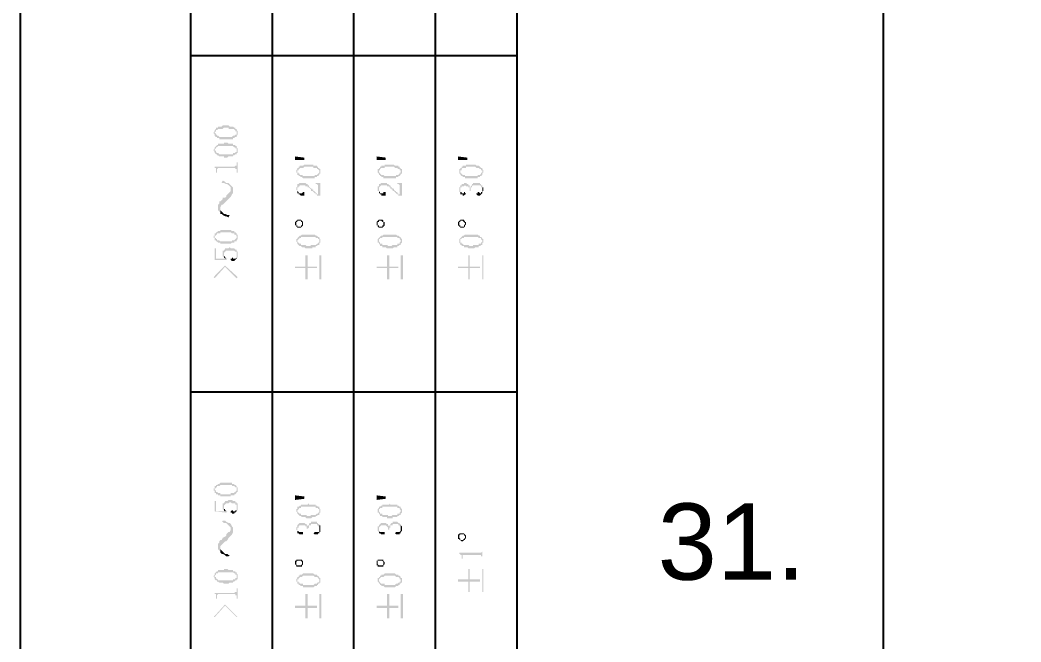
# Model space of a CAD drawing. Header units: millimetres. Extents: x 7018 to 13530, y 4187 to 5692.
# Drawn here: x 9826.37 to 9865.72, y 5199.57 to 5224.01 of the extents above; entities that cross this region are included whole.
import ezdxf

# ---------------------------------------------------------------- set-up
doc = ezdxf.new("R2010")
doc.units = ezdxf.units.MM
doc.styles.get("Standard").update_dxf_attribs({"font": 'arial.ttf'})

msp = doc.modelspace()

# ---------------------------------------------------------------- hatches: boundary and pattern name
at = {"transparency": 33554559}
for points in [[(9833.979, 5219.597), (9833.979, 5219.552), (9833.979, 5219.552), (9834.024, 5219.507), (9834.024, 5219.461), (9834.024, 5219.597), (9834.024, 5219.597), (9834.069, 5219.642), (9834.069, 5219.687), (9834.114, 5219.687), (9834.159, 5219.732), (9834.34, 5219.732), (9834.385, 5219.777), (9834.566, 5219.777), (9834.566, 5219.732), (9834.791, 5219.732), (9834.791, 5219.687), (9834.836, 5219.687), (9834.836, 5219.642), (9834.882, 5219.642), (9834.882, 5219.597), (9834.882, 5219.732), (9834.836, 5219.732), (9834.836, 5219.777), (9834.791, 5219.777), (9834.746, 5219.823), (9834.611, 5219.823), (9834.566, 5219.868), (9834.34, 5219.868), (9834.295, 5219.823), (9834.159, 5219.823), (9834.159, 5219.777), (9834.069, 5219.777), (9834.069, 5219.732), (9834.069, 5219.732), (9834.024, 5219.687), (9834.024, 5219.642), (9834.024, 5219.642)], [(9834.024, 5219.461), (9834.069, 5219.416), (9834.114, 5219.416), (9834.114, 5219.371), (9834.205, 5219.371), (9834.205, 5219.326), (9834.746, 5219.326), (9834.746, 5219.371), (9834.791, 5219.371), (9834.836, 5219.416), (9834.882, 5219.416), (9834.882, 5219.461), (9834.882, 5219.461), (9834.927, 5219.507), (9834.927, 5219.552), (9834.927, 5219.597), (9834.927, 5219.642), (9834.927, 5219.642), (9834.882, 5219.687), (9834.882, 5219.552), (9834.882, 5219.507), (9834.836, 5219.507), (9834.791, 5219.461), (9834.746, 5219.461), (9834.701, 5219.416), (9834.205, 5219.416), (9834.159, 5219.461), (9834.114, 5219.461), (9834.114, 5219.507), (9834.069, 5219.507), (9834.069, 5219.552), (9834.024, 5219.552), (9834.024, 5219.597)], [(9833.979, 5218.92), (9833.979, 5218.875), (9833.979, 5218.875), (9834.024, 5218.83), (9834.024, 5218.784), (9834.024, 5218.92), (9834.024, 5218.92), (9834.069, 5218.965), (9834.069, 5219.01), (9834.114, 5219.01), (9834.159, 5219.055), (9834.746, 5219.055), (9834.791, 5219.01), (9834.836, 5219.01), (9834.836, 5218.965), (9834.882, 5218.965), (9834.882, 5218.92), (9834.882, 5219.055), (9834.836, 5219.055), (9834.836, 5219.1), (9834.746, 5219.1), (9834.746, 5219.146), (9834.566, 5219.146), (9834.52, 5219.191), (9834.385, 5219.191), (9834.385, 5219.146), (9834.159, 5219.146), (9834.159, 5219.1), (9834.114, 5219.1), (9834.069, 5219.055), (9834.069, 5219.055), (9834.024, 5219.01), (9834.024, 5218.965), (9834.024, 5218.965)], [(9834.024, 5218.784), (9834.069, 5218.739), (9834.114, 5218.739), (9834.114, 5218.694), (9834.159, 5218.694), (9834.205, 5218.649), (9834.385, 5218.649), (9834.385, 5218.604), (9834.52, 5218.604), (9834.566, 5218.649), (9834.746, 5218.649), (9834.746, 5218.694), (9834.791, 5218.694), (9834.836, 5218.739), (9834.882, 5218.739), (9834.882, 5218.784), (9834.927, 5218.784), (9834.927, 5218.83), (9834.927, 5218.92), (9834.927, 5218.965), (9834.927, 5218.965), (9834.882, 5219.01), (9834.882, 5218.875), (9834.882, 5218.83), (9834.836, 5218.83), (9834.836, 5218.784), (9834.746, 5218.784), (9834.746, 5218.739), (9834.205, 5218.739), (9834.159, 5218.784), (9834.114, 5218.784), (9834.069, 5218.83), (9834.069, 5218.875), (9834.024, 5218.875), (9834.024, 5218.92)], [(9837.183, 5218.649), (9837.544, 5218.604), (9837.544, 5218.514), (9837.183, 5218.514)], [(9840.388, 5218.649), (9840.749, 5218.604), (9840.749, 5218.514), (9840.388, 5218.514)], [(9843.592, 5218.649), (9843.953, 5218.604), (9843.953, 5218.514), (9843.592, 5218.514)], [(9833.979, 5218.243), (9834.024, 5218.243), (9834.024, 5218.198), (9834.069, 5218.198), (9834.069, 5218.153), (9834.069, 5218.017), (9834.114, 5218.017), (9834.114, 5218.153), (9834.114, 5218.153), (9834.159, 5218.198), (9834.836, 5218.198), (9834.836, 5218.153), (9834.882, 5218.153), (9834.882, 5218.017), (9834.927, 5218.017), (9834.927, 5218.423), (9834.882, 5218.423), (9834.882, 5218.333), (9834.882, 5218.288), (9834.836, 5218.288), (9834.791, 5218.243)], [(9837.228, 5218.062), (9837.228, 5218.017), (9837.274, 5218.017), (9837.274, 5217.972), (9837.274, 5217.927), (9837.274, 5218.062), (9837.274, 5218.107), (9837.319, 5218.107), (9837.319, 5218.153), (9837.364, 5218.153), (9837.364, 5218.198), (9837.499, 5218.198), (9837.544, 5218.243), (9837.905, 5218.243), (9837.905, 5218.198), (9838.041, 5218.198), (9838.041, 5218.153), (9838.086, 5218.153), (9838.131, 5218.107), (9838.131, 5218.062), (9838.131, 5218.198), (9838.086, 5218.198), (9838.086, 5218.243), (9838.041, 5218.243), (9838.041, 5218.288), (9837.905, 5218.288), (9837.905, 5218.333), (9837.544, 5218.333), (9837.499, 5218.288), (9837.364, 5218.288), (9837.364, 5218.243), (9837.319, 5218.243), (9837.319, 5218.198), (9837.274, 5218.198), (9837.274, 5218.153), (9837.274, 5218.153), (9837.228, 5218.107)], [(9837.274, 5217.927), (9837.319, 5217.927), (9837.319, 5217.882), (9837.364, 5217.882), (9837.409, 5217.837), (9837.454, 5217.837), (9837.499, 5217.792), (9837.951, 5217.792), (9837.951, 5217.837), (9838.041, 5217.837), (9838.041, 5217.882), (9838.086, 5217.882), (9838.131, 5217.927), (9838.131, 5217.972), (9838.176, 5217.972), (9838.176, 5218.017), (9838.176, 5218.062), (9838.176, 5218.107), (9838.176, 5218.153), (9838.131, 5218.153), (9838.131, 5218.198), (9838.131, 5218.017), (9838.131, 5218.017), (9838.086, 5217.972), (9838.086, 5217.972), (9838.041, 5217.927), (9837.951, 5217.927), (9837.951, 5217.882), (9837.499, 5217.882), (9837.454, 5217.927), (9837.364, 5217.927), (9837.364, 5217.972), (9837.319, 5217.972), (9837.319, 5218.017), (9837.274, 5218.017), (9837.274, 5218.062)], [(9840.433, 5218.062), (9840.433, 5218.017), (9840.433, 5218.017), (9840.478, 5217.972), (9840.478, 5217.927), (9840.478, 5218.062), (9840.478, 5218.107), (9840.523, 5218.107), (9840.523, 5218.153), (9840.523, 5218.153), (9840.568, 5218.198), (9840.704, 5218.198), (9840.704, 5218.243), (9841.065, 5218.243), (9841.11, 5218.198), (9841.2, 5218.198), (9841.245, 5218.153), (9841.29, 5218.153), (9841.29, 5218.107), (9841.335, 5218.107), (9841.335, 5218.062), (9841.335, 5218.198), (9841.29, 5218.198), (9841.29, 5218.243), (9841.245, 5218.243), (9841.245, 5218.288), (9841.11, 5218.288), (9841.065, 5218.333), (9840.704, 5218.333), (9840.704, 5218.288), (9840.568, 5218.288), (9840.568, 5218.243), (9840.523, 5218.243), (9840.523, 5218.198), (9840.478, 5218.198), (9840.478, 5218.153), (9840.433, 5218.153)], [(9840.478, 5217.927), (9840.523, 5217.927), (9840.523, 5217.882), (9840.568, 5217.882), (9840.568, 5217.837), (9840.658, 5217.837), (9840.658, 5217.792), (9841.155, 5217.792), (9841.155, 5217.837), (9841.245, 5217.837), (9841.245, 5217.882), (9841.29, 5217.882), (9841.335, 5217.927), (9841.335, 5217.972), (9841.381, 5217.972), (9841.381, 5218.017), (9841.381, 5218.062), (9841.381, 5218.107), (9841.381, 5218.153), (9841.335, 5218.153), (9841.335, 5218.198), (9841.335, 5218.017), (9841.29, 5218.017), (9841.29, 5217.972), (9841.29, 5217.972), (9841.245, 5217.927), (9841.155, 5217.927), (9841.155, 5217.882), (9840.704, 5217.882), (9840.658, 5217.927), (9840.568, 5217.927), (9840.523, 5217.972), (9840.523, 5218.017), (9840.478, 5218.017), (9840.478, 5218.062)], [(9843.637, 5218.062), (9843.637, 5218.017), (9843.637, 5217.972), (9843.682, 5217.972), (9843.682, 5217.927), (9843.682, 5218.062), (9843.682, 5218.107), (9843.727, 5218.107), (9843.727, 5218.153), (9843.727, 5218.153), (9843.773, 5218.198), (9843.908, 5218.198), (9843.908, 5218.243), (9844.269, 5218.243), (9844.314, 5218.198), (9844.404, 5218.198), (9844.45, 5218.153), (9844.495, 5218.153), (9844.495, 5218.107), (9844.54, 5218.107), (9844.54, 5218.062), (9844.54, 5218.198), (9844.495, 5218.198), (9844.45, 5218.243), (9844.45, 5218.243), (9844.404, 5218.288), (9844.314, 5218.288), (9844.269, 5218.333), (9843.908, 5218.333), (9843.908, 5218.288), (9843.773, 5218.288), (9843.773, 5218.243), (9843.727, 5218.243), (9843.727, 5218.198), (9843.682, 5218.198), (9843.682, 5218.153), (9843.637, 5218.153)], [(9843.682, 5217.927), (9843.682, 5217.927), (9843.727, 5217.882), (9843.773, 5217.882), (9843.773, 5217.837), (9843.863, 5217.837), (9843.863, 5217.792), (9844.359, 5217.792), (9844.359, 5217.837), (9844.45, 5217.837), (9844.45, 5217.882), (9844.495, 5217.882), (9844.54, 5217.927), (9844.54, 5217.972), (9844.54, 5217.972), (9844.585, 5218.017), (9844.585, 5218.062), (9844.585, 5218.107), (9844.585, 5218.107), (9844.54, 5218.153), (9844.54, 5218.198), (9844.54, 5218.017), (9844.495, 5218.017), (9844.495, 5217.972), (9844.495, 5217.972), (9844.45, 5217.927), (9844.359, 5217.927), (9844.359, 5217.882), (9843.863, 5217.882), (9843.863, 5217.927), (9843.773, 5217.927), (9843.727, 5217.972), (9843.727, 5217.972), (9843.682, 5218.017), (9843.682, 5218.062)], [(9834.295, 5217.611), (9834.385, 5217.611), (9834.475, 5217.566), (9834.52, 5217.566), (9834.566, 5217.521), (9834.566, 5217.521), (9834.611, 5217.476), (9834.656, 5217.431), (9834.656, 5217.069), (9834.656, 5217.069), (9834.701, 5217.16), (9834.746, 5217.205), (9834.746, 5217.431), (9834.701, 5217.476), (9834.656, 5217.521), (9834.656, 5217.521), (9834.611, 5217.566), (9834.566, 5217.611), (9834.475, 5217.611), (9834.43, 5217.656), (9834.34, 5217.701)], [(9837.228, 5217.385), (9837.228, 5217.34), (9837.228, 5217.34), (9837.274, 5217.295), (9837.274, 5217.25), (9837.274, 5217.385), (9837.274, 5217.431), (9837.319, 5217.431), (9837.319, 5217.476), (9837.364, 5217.476), (9837.364, 5217.521), (9837.589, 5217.521), (9837.589, 5217.476), (9837.68, 5217.476), (9837.68, 5217.431), (9837.725, 5217.431), (9837.77, 5217.385), (9837.77, 5217.385), (9837.815, 5217.34), (9837.815, 5217.295), (9837.86, 5217.295), (9837.905, 5217.25), (9837.905, 5217.25), (9837.951, 5217.205), (9837.996, 5217.205), (9837.996, 5217.16), (9838.041, 5217.16), (9838.041, 5217.115), (9838.086, 5217.115), (9838.086, 5217.16), (9838.041, 5217.16), (9838.041, 5217.205), (9837.996, 5217.205), (9837.996, 5217.25), (9837.951, 5217.25), (9837.951, 5217.295), (9837.905, 5217.295), (9837.905, 5217.34), (9837.86, 5217.34), (9837.86, 5217.385), (9837.815, 5217.385), (9837.77, 5217.431), (9837.77, 5217.431), (9837.725, 5217.476), (9837.725, 5217.521), (9837.68, 5217.521), (9837.68, 5217.566), (9837.635, 5217.566), (9837.589, 5217.611), (9837.364, 5217.611), (9837.319, 5217.566), (9837.274, 5217.566), (9837.274, 5217.521), (9837.274, 5217.476), (9837.274, 5217.476), (9837.228, 5217.431)], [(9837.951, 5217.611), (9837.996, 5217.611), (9837.996, 5217.566), (9838.041, 5217.566), (9838.086, 5217.521), (9838.086, 5217.115), (9838.176, 5217.115), (9838.176, 5217.611)], [(9840.433, 5217.385), (9840.433, 5217.34), (9840.433, 5217.295), (9840.478, 5217.295), (9840.478, 5217.25), (9840.478, 5217.385), (9840.478, 5217.431), (9840.478, 5217.431), (9840.523, 5217.476), (9840.523, 5217.476), (9840.568, 5217.521), (9840.794, 5217.521), (9840.794, 5217.476), (9840.884, 5217.476), (9840.884, 5217.431), (9840.929, 5217.431), (9840.929, 5217.385), (9840.974, 5217.385), (9840.974, 5217.34), (9841.02, 5217.34), (9841.02, 5217.295), (9841.065, 5217.295), (9841.11, 5217.25), (9841.11, 5217.25), (9841.155, 5217.205), (9841.155, 5217.205), (9841.2, 5217.16), (9841.245, 5217.16), (9841.245, 5217.115), (9841.29, 5217.115), (9841.29, 5217.16), (9841.245, 5217.16), (9841.245, 5217.205), (9841.2, 5217.205), (9841.2, 5217.25), (9841.155, 5217.25), (9841.155, 5217.295), (9841.11, 5217.295), (9841.065, 5217.34), (9841.065, 5217.385), (9841.02, 5217.385), (9840.974, 5217.431), (9840.974, 5217.431), (9840.929, 5217.476), (9840.929, 5217.521), (9840.884, 5217.521), (9840.839, 5217.566), (9840.794, 5217.566), (9840.794, 5217.611), (9840.568, 5217.611), (9840.523, 5217.566), (9840.478, 5217.566), (9840.478, 5217.521), (9840.478, 5217.476), (9840.433, 5217.476)], [(9841.155, 5217.611), (9841.2, 5217.611), (9841.2, 5217.566), (9841.245, 5217.566), (9841.29, 5217.521), (9841.29, 5217.115), (9841.381, 5217.115), (9841.381, 5217.611)], [(9843.637, 5217.34), (9843.637, 5217.25), (9843.682, 5217.25), (9843.682, 5217.34), (9843.682, 5217.385), (9843.682, 5217.431), (9843.727, 5217.431), (9843.727, 5217.476), (9843.818, 5217.476), (9843.863, 5217.521), (9843.908, 5217.476), (9843.998, 5217.476), (9843.998, 5217.431), (9844.043, 5217.431), (9844.043, 5217.385), (9844.043, 5217.34), (9844.043, 5217.295), (9844.088, 5217.295), (9844.088, 5217.34), (9844.088, 5217.431), (9844.134, 5217.431), (9844.134, 5217.476), (9844.134, 5217.476), (9844.179, 5217.521), (9844.45, 5217.521), (9844.495, 5217.476), (9844.495, 5217.431), (9844.54, 5217.431), (9844.54, 5217.385), (9844.54, 5217.34), (9844.54, 5217.521), (9844.495, 5217.521), (9844.495, 5217.566), (9844.45, 5217.566), (9844.45, 5217.611), (9844.179, 5217.611), (9844.179, 5217.566), (9844.134, 5217.566), (9844.134, 5217.521), (9844.134, 5217.521), (9844.088, 5217.476), (9844.088, 5217.431), (9844.043, 5217.431), (9844.043, 5217.521), (9843.998, 5217.521), (9843.998, 5217.566), (9843.953, 5217.566), (9843.908, 5217.611), (9843.818, 5217.611), (9843.818, 5217.566), (9843.727, 5217.566), (9843.727, 5217.521), (9843.682, 5217.521), (9843.682, 5217.476), (9843.682, 5217.476), (9843.637, 5217.431), (9843.637, 5217.385)], [(9844.314, 5217.16), (9844.314, 5217.16), (9844.359, 5217.115), (9844.45, 5217.115), (9844.495, 5217.16), (9844.495, 5217.16), (9844.54, 5217.205), (9844.54, 5217.25), (9844.54, 5217.25), (9844.585, 5217.295), (9844.585, 5217.34), (9844.585, 5217.385), (9844.585, 5217.431), (9844.54, 5217.431), (9844.54, 5217.476), (9844.54, 5217.34), (9844.54, 5217.295), (9844.54, 5217.25), (9844.495, 5217.25), (9844.495, 5217.205), (9844.45, 5217.205), (9844.404, 5217.25), (9844.359, 5217.25), (9844.359, 5217.205), (9844.314, 5217.205)], [(9834.159, 5216.663), (9834.159, 5216.528), (9834.205, 5216.483), (9834.25, 5216.438), (9834.25, 5216.618), (9834.25, 5216.663), (9834.295, 5216.754), (9834.34, 5216.754), (9834.385, 5216.799), (9834.43, 5216.844), (9834.475, 5216.889), (9834.52, 5216.934), (9834.566, 5216.979), (9834.566, 5216.979), (9834.611, 5217.024), (9834.656, 5217.069), (9834.656, 5217.34), (9834.656, 5217.295), (9834.611, 5217.25), (9834.566, 5217.205), (9834.52, 5217.16), (9834.475, 5217.115), (9834.475, 5217.069), (9834.43, 5217.024), (9834.34, 5217.024), (9834.34, 5216.979), (9834.295, 5216.934), (9834.25, 5216.889), (9834.205, 5216.889), (9834.205, 5216.799), (9834.159, 5216.754), (9834.159, 5216.708)], [(9837.274, 5217.25), (9837.274, 5217.205), (9837.319, 5217.205), (9837.319, 5217.16), (9837.364, 5217.16), (9837.409, 5217.115), (9837.544, 5217.115), (9837.544, 5217.205), (9837.544, 5217.25), (9837.499, 5217.25), (9837.454, 5217.205), (9837.319, 5217.205), (9837.319, 5217.25), (9837.319, 5217.25), (9837.274, 5217.295), (9837.274, 5217.34), (9837.274, 5217.34)], [(9840.478, 5217.25), (9840.478, 5217.205), (9840.523, 5217.205), (9840.523, 5217.16), (9840.568, 5217.16), (9840.568, 5217.115), (9840.749, 5217.115), (9840.749, 5217.205), (9840.749, 5217.25), (9840.658, 5217.25), (9840.658, 5217.205), (9840.523, 5217.205), (9840.523, 5217.25), (9840.523, 5217.25), (9840.478, 5217.295), (9840.478, 5217.34), (9840.478, 5217.34)], [(9843.682, 5217.25), (9843.682, 5217.205), (9843.682, 5217.16), (9843.773, 5217.16), (9843.773, 5217.115), (9843.818, 5217.115), (9843.863, 5217.16), (9843.908, 5217.16), (9843.908, 5217.205), (9843.863, 5217.205), (9843.863, 5217.25), (9843.818, 5217.25), (9843.818, 5217.205), (9843.727, 5217.205), (9843.727, 5217.25), (9843.682, 5217.25), (9843.682, 5217.295), (9843.682, 5217.34)], [(9834.25, 5216.438), (9834.25, 5216.392), (9834.295, 5216.392), (9834.34, 5216.347), (9834.43, 5216.302), (9834.475, 5216.302), (9834.566, 5216.257), (9834.611, 5216.347), (9834.52, 5216.347), (9834.43, 5216.392), (9834.385, 5216.392), (9834.34, 5216.438), (9834.34, 5216.438), (9834.295, 5216.483), (9834.25, 5216.528), (9834.25, 5216.618)], [(9837.183, 5216.031), (9837.183, 5215.941), (9837.228, 5215.941), (9837.228, 5215.896), (9837.228, 5216.077), (9837.274, 5216.077), (9837.274, 5216.122), (9837.409, 5216.122), (9837.409, 5216.077), (9837.454, 5216.077), (9837.454, 5216.031), (9837.454, 5215.896), (9837.454, 5215.896), (9837.499, 5215.941), (9837.499, 5215.986), (9837.499, 5216.077), (9837.499, 5216.077), (9837.454, 5216.122), (9837.454, 5216.122), (9837.409, 5216.167), (9837.274, 5216.167), (9837.228, 5216.122), (9837.228, 5216.122), (9837.183, 5216.077)], [(9837.228, 5215.896), (9837.228, 5215.896), (9837.274, 5215.851), (9837.409, 5215.851), (9837.454, 5215.896), (9837.454, 5216.031), (9837.454, 5215.986), (9837.454, 5215.941), (9837.409, 5215.941), (9837.409, 5215.896), (9837.274, 5215.896), (9837.274, 5215.941), (9837.228, 5215.941), (9837.228, 5215.986), (9837.228, 5215.986)], [(9840.388, 5216.031), (9840.388, 5215.941), (9840.433, 5215.941), (9840.433, 5215.896), (9840.433, 5216.077), (9840.478, 5216.077), (9840.478, 5216.122), (9840.568, 5216.122), (9840.613, 5216.077), (9840.658, 5216.077), (9840.658, 5216.031), (9840.658, 5215.896), (9840.658, 5215.896), (9840.704, 5215.941), (9840.704, 5215.986), (9840.704, 5216.077), (9840.658, 5216.077), (9840.658, 5216.122), (9840.658, 5216.122), (9840.613, 5216.167), (9840.478, 5216.167), (9840.433, 5216.122), (9840.433, 5216.122), (9840.388, 5216.077)], [(9840.433, 5215.896), (9840.433, 5215.896), (9840.478, 5215.851), (9840.613, 5215.851), (9840.658, 5215.896), (9840.658, 5216.031), (9840.658, 5215.986), (9840.658, 5215.941), (9840.613, 5215.941), (9840.613, 5215.896), (9840.478, 5215.896), (9840.478, 5215.941), (9840.433, 5215.941), (9840.433, 5215.986), (9840.433, 5215.986)], [(9843.592, 5216.031), (9843.592, 5215.941), (9843.592, 5215.941), (9843.637, 5215.896), (9843.637, 5216.077), (9843.682, 5216.077), (9843.682, 5216.122), (9843.773, 5216.122), (9843.818, 5216.077), (9843.818, 5216.077), (9843.863, 5216.031), (9843.863, 5215.896), (9843.863, 5215.941), (9843.908, 5215.986), (9843.908, 5216.077), (9843.863, 5216.077), (9843.863, 5216.122), (9843.818, 5216.122), (9843.818, 5216.167), (9843.682, 5216.167), (9843.637, 5216.122), (9843.637, 5216.122), (9843.592, 5216.077)], [(9843.637, 5215.896), (9843.637, 5215.896), (9843.682, 5215.851), (9843.818, 5215.851), (9843.863, 5215.896), (9843.863, 5216.031), (9843.863, 5215.986), (9843.863, 5215.986), (9843.818, 5215.941), (9843.818, 5215.896), (9843.682, 5215.896), (9843.682, 5215.941), (9843.637, 5215.941), (9843.637, 5215.986), (9843.637, 5215.986)], [(9833.979, 5215.49), (9833.979, 5215.445), (9834.024, 5215.445), (9834.024, 5215.4), (9834.024, 5215.354), (9834.024, 5215.49), (9834.024, 5215.535), (9834.069, 5215.535), (9834.069, 5215.58), (9834.114, 5215.58), (9834.114, 5215.625), (9834.25, 5215.625), (9834.25, 5215.67), (9834.656, 5215.67), (9834.701, 5215.625), (9834.791, 5215.625), (9834.791, 5215.58), (9834.836, 5215.58), (9834.882, 5215.535), (9834.882, 5215.49), (9834.882, 5215.625), (9834.882, 5215.625), (9834.836, 5215.67), (9834.791, 5215.67), (9834.791, 5215.715), (9834.701, 5215.715), (9834.656, 5215.761), (9834.25, 5215.761), (9834.25, 5215.715), (9834.159, 5215.715), (9834.114, 5215.67), (9834.069, 5215.67), (9834.069, 5215.625), (9834.024, 5215.625), (9834.024, 5215.58), (9834.024, 5215.535), (9833.979, 5215.535)], [(9834.024, 5215.354), (9834.069, 5215.354), (9834.069, 5215.309), (9834.114, 5215.309), (9834.159, 5215.264), (9834.25, 5215.264), (9834.25, 5215.219), (9834.656, 5215.219), (9834.701, 5215.264), (9834.791, 5215.264), (9834.791, 5215.309), (9834.882, 5215.309), (9834.882, 5215.354), (9834.882, 5215.354), (9834.927, 5215.4), (9834.927, 5215.445), (9834.927, 5215.49), (9834.927, 5215.535), (9834.927, 5215.58), (9834.882, 5215.58), (9834.882, 5215.625), (9834.882, 5215.49), (9834.882, 5215.445), (9834.882, 5215.445), (9834.836, 5215.4), (9834.836, 5215.4), (9834.791, 5215.354), (9834.701, 5215.354), (9834.701, 5215.309), (9834.25, 5215.309), (9834.205, 5215.354), (9834.114, 5215.354), (9834.114, 5215.4), (9834.069, 5215.4), (9834.069, 5215.445), (9834.024, 5215.445), (9834.024, 5215.49)], [(9837.228, 5215.309), (9837.228, 5215.309), (9837.274, 5215.264), (9837.274, 5215.219), (9837.274, 5215.354), (9837.274, 5215.354), (9837.319, 5215.4), (9837.319, 5215.4), (9837.364, 5215.445), (9837.409, 5215.445), (9837.409, 5215.49), (9837.996, 5215.49), (9837.996, 5215.445), (9838.086, 5215.445), (9838.086, 5215.4), (9838.131, 5215.4), (9838.131, 5215.354), (9838.131, 5215.309), (9838.131, 5215.49), (9838.086, 5215.49), (9838.041, 5215.535), (9837.996, 5215.535), (9837.951, 5215.58), (9837.454, 5215.58), (9837.409, 5215.535), (9837.364, 5215.535), (9837.319, 5215.49), (9837.319, 5215.49), (9837.274, 5215.445), (9837.274, 5215.4), (9837.228, 5215.4), (9837.228, 5215.354)], [(9837.274, 5215.219), (9837.319, 5215.174), (9837.319, 5215.174), (9837.364, 5215.129), (9837.409, 5215.129), (9837.454, 5215.084), (9837.544, 5215.084), (9837.589, 5215.039), (9837.86, 5215.039), (9837.86, 5215.084), (9837.996, 5215.084), (9837.996, 5215.129), (9838.041, 5215.129), (9838.086, 5215.174), (9838.131, 5215.174), (9838.131, 5215.219), (9838.131, 5215.219), (9838.176, 5215.264), (9838.176, 5215.309), (9838.176, 5215.354), (9838.176, 5215.4), (9838.176, 5215.4), (9838.131, 5215.445), (9838.131, 5215.309), (9838.131, 5215.264), (9838.086, 5215.264), (9838.086, 5215.219), (9838.041, 5215.219), (9837.996, 5215.174), (9837.815, 5215.174), (9837.77, 5215.129), (9837.635, 5215.129), (9837.589, 5215.174), (9837.409, 5215.174), (9837.409, 5215.219), (9837.364, 5215.219), (9837.319, 5215.264), (9837.319, 5215.264), (9837.274, 5215.309), (9837.274, 5215.309)], [(9840.433, 5215.309), (9840.433, 5215.264), (9840.478, 5215.264), (9840.478, 5215.219), (9840.478, 5215.354), (9840.478, 5215.4), (9840.523, 5215.4), (9840.523, 5215.445), (9840.613, 5215.445), (9840.613, 5215.49), (9841.2, 5215.49), (9841.2, 5215.445), (9841.29, 5215.445), (9841.29, 5215.4), (9841.29, 5215.4), (9841.335, 5215.354), (9841.335, 5215.309), (9841.335, 5215.49), (9841.29, 5215.49), (9841.245, 5215.535), (9841.2, 5215.535), (9841.155, 5215.58), (9840.658, 5215.58), (9840.613, 5215.535), (9840.568, 5215.535), (9840.523, 5215.49), (9840.523, 5215.49), (9840.478, 5215.445), (9840.478, 5215.445), (9840.433, 5215.4), (9840.433, 5215.354)], [(9840.478, 5215.219), (9840.523, 5215.174), (9840.523, 5215.129), (9840.613, 5215.129), (9840.613, 5215.084), (9840.749, 5215.084), (9840.794, 5215.039), (9841.02, 5215.039), (9841.065, 5215.084), (9841.2, 5215.084), (9841.2, 5215.129), (9841.245, 5215.129), (9841.29, 5215.174), (9841.335, 5215.174), (9841.335, 5215.219), (9841.335, 5215.219), (9841.381, 5215.264), (9841.381, 5215.309), (9841.381, 5215.354), (9841.381, 5215.4), (9841.381, 5215.4), (9841.335, 5215.445), (9841.335, 5215.309), (9841.335, 5215.309), (9841.29, 5215.264), (9841.29, 5215.219), (9841.2, 5215.219), (9841.2, 5215.174), (9841.02, 5215.174), (9840.974, 5215.129), (9840.839, 5215.129), (9840.794, 5215.174), (9840.613, 5215.174), (9840.613, 5215.219), (9840.523, 5215.219), (9840.523, 5215.264), (9840.523, 5215.264), (9840.478, 5215.309), (9840.478, 5215.309)], [(9843.637, 5215.309), (9843.637, 5215.264), (9843.637, 5215.264), (9843.682, 5215.219), (9843.682, 5215.354), (9843.682, 5215.4), (9843.727, 5215.4), (9843.727, 5215.445), (9843.818, 5215.445), (9843.818, 5215.49), (9844.359, 5215.49), (9844.404, 5215.445), (9844.495, 5215.445), (9844.495, 5215.4), (9844.495, 5215.4), (9844.54, 5215.354), (9844.54, 5215.309), (9844.54, 5215.445), (9844.495, 5215.49), (9844.45, 5215.49), (9844.45, 5215.535), (9844.404, 5215.535), (9844.359, 5215.58), (9843.863, 5215.58), (9843.818, 5215.535), (9843.773, 5215.535), (9843.727, 5215.49), (9843.727, 5215.49), (9843.682, 5215.445), (9843.682, 5215.445), (9843.637, 5215.4), (9843.637, 5215.354)], [(9843.682, 5215.219), (9843.682, 5215.174), (9843.727, 5215.174), (9843.727, 5215.129), (9843.818, 5215.129), (9843.818, 5215.084), (9843.953, 5215.084), (9843.998, 5215.039), (9844.224, 5215.039), (9844.269, 5215.084), (9844.404, 5215.084), (9844.404, 5215.129), (9844.45, 5215.129), (9844.495, 5215.174), (9844.54, 5215.174), (9844.54, 5215.219), (9844.54, 5215.264), (9844.585, 5215.264), (9844.585, 5215.309), (9844.585, 5215.354), (9844.585, 5215.4), (9844.54, 5215.4), (9844.54, 5215.445), (9844.54, 5215.309), (9844.54, 5215.309), (9844.495, 5215.264), (9844.495, 5215.219), (9844.404, 5215.219), (9844.404, 5215.174), (9844.179, 5215.174), (9844.179, 5215.129), (9844.043, 5215.129), (9843.998, 5215.174), (9843.818, 5215.174), (9843.773, 5215.219), (9843.727, 5215.219), (9843.727, 5215.264), (9843.682, 5215.264), (9843.682, 5215.309), (9843.682, 5215.309)], [(9834.024, 5215.039), (9834.024, 5214.587), (9834.475, 5214.587), (9834.52, 5214.632), (9834.475, 5214.632), (9834.475, 5214.677), (9834.43, 5214.632), (9834.069, 5214.632), (9834.069, 5215.039)], [(9834.34, 5214.813), (9834.34, 5214.768), (9834.34, 5214.723), (9834.34, 5214.723), (9834.385, 5214.677), (9834.385, 5214.813), (9834.385, 5214.858), (9834.385, 5214.858), (9834.43, 5214.903), (9834.43, 5214.903), (9834.475, 5214.948), (9834.791, 5214.948), (9834.836, 5214.903), (9834.882, 5214.903), (9834.882, 5214.858), (9834.882, 5214.677), (9834.927, 5214.677), (9834.927, 5214.723), (9834.927, 5214.768), (9834.927, 5214.858), (9834.927, 5214.903), (9834.927, 5214.903), (9834.882, 5214.948), (9834.882, 5214.993), (9834.836, 5214.993), (9834.791, 5215.039), (9834.656, 5215.039), (9834.611, 5215.084), (9834.611, 5215.084), (9834.566, 5215.039), (9834.43, 5215.039), (9834.43, 5214.993), (9834.385, 5214.993), (9834.385, 5214.948), (9834.34, 5214.948), (9834.34, 5214.903), (9834.34, 5214.858)], [(9834.385, 5214.677), (9834.385, 5214.677), (9834.43, 5214.632), (9834.43, 5214.632), (9834.475, 5214.677), (9834.43, 5214.677), (9834.43, 5214.723), (9834.385, 5214.723), (9834.385, 5214.768), (9834.385, 5214.813)], [(9834.656, 5214.587), (9834.656, 5214.587), (9834.701, 5214.542), (9834.791, 5214.542), (9834.836, 5214.587), (9834.836, 5214.587), (9834.882, 5214.632), (9834.882, 5214.768), (9834.882, 5214.723), (9834.882, 5214.677), (9834.882, 5214.677), (9834.836, 5214.632), (9834.746, 5214.632), (9834.746, 5214.677), (9834.701, 5214.677), (9834.701, 5214.632), (9834.656, 5214.632)], [(9837.183, 5214.316), (9837.183, 5214.271), (9837.589, 5214.271), (9837.589, 5213.82), (9837.68, 5213.82), (9837.68, 5214.271), (9838.041, 5214.271), (9838.041, 5214.316), (9837.68, 5214.316), (9837.68, 5214.768), (9837.589, 5214.768), (9837.589, 5214.316)], [(9838.221, 5213.82), (9838.221, 5214.768), (9838.131, 5214.768), (9838.131, 5213.82)], [(9840.388, 5214.316), (9840.388, 5214.271), (9840.794, 5214.271), (9840.794, 5213.82), (9840.884, 5213.82), (9840.884, 5214.271), (9841.245, 5214.271), (9841.245, 5214.316), (9840.884, 5214.316), (9840.884, 5214.768), (9840.794, 5214.768), (9840.794, 5214.316)], [(9841.426, 5213.82), (9841.426, 5214.768), (9841.335, 5214.768), (9841.335, 5213.82)], [(9843.592, 5214.316), (9843.592, 5214.271), (9843.998, 5214.271), (9843.998, 5213.82), (9844.043, 5213.82), (9844.043, 5214.271), (9844.45, 5214.271), (9844.45, 5214.316), (9844.043, 5214.316), (9844.043, 5214.768), (9843.998, 5214.768), (9843.998, 5214.316)], [(9844.585, 5213.82), (9844.585, 5214.768), (9844.54, 5214.768), (9844.54, 5213.82)], [(9833.979, 5213.91), (9834.024, 5213.865), (9834.43, 5214.316), (9834.882, 5213.865), (9834.927, 5213.91), (9834.43, 5214.362)], [(9833.979, 5205.561), (9833.979, 5205.516), (9834.024, 5205.516), (9834.024, 5205.47), (9834.024, 5205.425), (9834.024, 5205.561), (9834.024, 5205.606), (9834.069, 5205.606), (9834.069, 5205.651), (9834.114, 5205.651), (9834.114, 5205.696), (9834.205, 5205.696), (9834.25, 5205.741), (9834.701, 5205.741), (9834.701, 5205.696), (9834.791, 5205.696), (9834.836, 5205.651), (9834.882, 5205.651), (9834.882, 5205.606), (9834.882, 5205.561), (9834.882, 5205.696), (9834.882, 5205.696), (9834.836, 5205.741), (9834.791, 5205.741), (9834.791, 5205.786), (9834.701, 5205.786), (9834.701, 5205.832), (9834.25, 5205.832), (9834.205, 5205.786), (9834.159, 5205.786), (9834.114, 5205.741), (9834.069, 5205.741), (9834.069, 5205.696), (9834.024, 5205.696), (9834.024, 5205.651), (9834.024, 5205.606), (9833.979, 5205.606)], [(9834.024, 5205.425), (9834.069, 5205.425), (9834.069, 5205.38), (9834.159, 5205.38), (9834.159, 5205.335), (9834.25, 5205.335), (9834.25, 5205.29), (9834.656, 5205.29), (9834.656, 5205.335), (9834.791, 5205.335), (9834.791, 5205.38), (9834.836, 5205.38), (9834.882, 5205.425), (9834.882, 5205.47), (9834.927, 5205.47), (9834.927, 5205.516), (9834.927, 5205.561), (9834.927, 5205.606), (9834.927, 5205.651), (9834.882, 5205.651), (9834.882, 5205.696), (9834.882, 5205.561), (9834.882, 5205.516), (9834.882, 5205.516), (9834.836, 5205.47), (9834.791, 5205.47), (9834.791, 5205.425), (9834.656, 5205.425), (9834.656, 5205.38), (9834.25, 5205.38), (9834.25, 5205.425), (9834.159, 5205.425), (9834.114, 5205.47), (9834.069, 5205.47), (9834.069, 5205.516), (9834.069, 5205.516), (9834.024, 5205.561), (9834.024, 5205.561)], [(9834.34, 5204.929), (9834.34, 5204.839), (9834.34, 5204.794), (9834.34, 5204.794), (9834.385, 5204.748), (9834.385, 5204.884), (9834.385, 5204.929), (9834.385, 5204.929), (9834.43, 5204.974), (9834.43, 5204.974), (9834.475, 5205.019), (9834.566, 5205.019), (9834.611, 5205.064), (9834.656, 5205.064), (9834.701, 5205.019), (9834.836, 5205.019), (9834.836, 5204.974), (9834.882, 5204.974), (9834.882, 5204.929), (9834.882, 5204.884), (9834.882, 5204.748), (9834.927, 5204.748), (9834.927, 5204.794), (9834.927, 5204.884), (9834.927, 5204.929), (9834.927, 5205.019), (9834.882, 5205.019), (9834.882, 5205.064), (9834.836, 5205.064), (9834.836, 5205.109), (9834.746, 5205.109), (9834.701, 5205.155), (9834.566, 5205.155), (9834.52, 5205.109), (9834.43, 5205.109), (9834.43, 5205.064), (9834.385, 5205.064), (9834.385, 5205.019), (9834.34, 5205.019), (9834.34, 5204.974)], [(9837.183, 5205.335), (9837.544, 5205.29), (9837.544, 5205.2), (9837.183, 5205.155)], [(9840.388, 5205.335), (9840.749, 5205.29), (9840.749, 5205.2), (9840.388, 5205.155)], [(9834.024, 5205.109), (9834.024, 5204.703), (9834.475, 5204.658), (9834.52, 5204.703), (9834.475, 5204.703), (9834.475, 5204.748), (9834.43, 5204.703), (9834.069, 5204.703), (9834.069, 5205.109)], [(9834.385, 5204.748), (9834.385, 5204.748), (9834.43, 5204.703), (9834.43, 5204.703), (9834.475, 5204.748), (9834.43, 5204.748), (9834.43, 5204.794), (9834.385, 5204.794), (9834.385, 5204.839), (9834.385, 5204.884)], [(9834.656, 5204.703), (9834.656, 5204.658), (9834.701, 5204.658), (9834.701, 5204.613), (9834.791, 5204.613), (9834.791, 5204.658), (9834.836, 5204.658), (9834.882, 5204.703), (9834.882, 5204.884), (9834.882, 5204.794), (9834.882, 5204.748), (9834.836, 5204.748), (9834.836, 5204.703), (9834.746, 5204.703), (9834.746, 5204.748), (9834.701, 5204.748)], [(9837.228, 5204.703), (9837.228, 5204.703), (9837.274, 5204.658), (9837.274, 5204.613), (9837.274, 5204.748), (9837.274, 5204.748), (9837.319, 5204.794), (9837.319, 5204.794), (9837.364, 5204.839), (9837.409, 5204.839), (9837.409, 5204.884), (9837.996, 5204.884), (9837.996, 5204.839), (9838.086, 5204.839), (9838.086, 5204.794), (9838.131, 5204.794), (9838.131, 5204.748), (9838.131, 5204.703), (9838.131, 5204.884), (9838.086, 5204.884), (9838.041, 5204.929), (9837.996, 5204.929), (9837.996, 5204.974), (9837.725, 5204.974), (9837.725, 5205.019), (9837.725, 5205.019), (9837.68, 5204.974), (9837.409, 5204.974), (9837.409, 5204.929), (9837.364, 5204.929), (9837.319, 5204.884), (9837.274, 5204.884), (9837.274, 5204.839), (9837.274, 5204.794), (9837.228, 5204.794), (9837.228, 5204.748)], [(9837.274, 5204.613), (9837.319, 5204.568), (9837.319, 5204.568), (9837.364, 5204.523), (9837.409, 5204.523), (9837.454, 5204.478), (9837.589, 5204.478), (9837.635, 5204.432), (9837.815, 5204.432), (9837.86, 5204.478), (9837.996, 5204.478), (9837.996, 5204.523), (9838.041, 5204.523), (9838.086, 5204.568), (9838.131, 5204.568), (9838.131, 5204.613), (9838.131, 5204.613), (9838.176, 5204.658), (9838.176, 5204.703), (9838.176, 5204.748), (9838.176, 5204.794), (9838.176, 5204.794), (9838.131, 5204.839), (9838.131, 5204.703), (9838.131, 5204.658), (9838.086, 5204.658), (9838.086, 5204.613), (9838.041, 5204.613), (9837.996, 5204.568), (9837.815, 5204.568), (9837.77, 5204.523), (9837.635, 5204.523), (9837.635, 5204.568), (9837.409, 5204.568), (9837.409, 5204.613), (9837.364, 5204.613), (9837.319, 5204.658), (9837.319, 5204.658), (9837.274, 5204.703), (9837.274, 5204.703)], [(9840.433, 5204.703), (9840.433, 5204.658), (9840.478, 5204.658), (9840.478, 5204.613), (9840.478, 5204.748), (9840.478, 5204.794), (9840.523, 5204.794), (9840.523, 5204.839), (9840.613, 5204.839), (9840.613, 5204.884), (9841.2, 5204.884), (9841.2, 5204.839), (9841.29, 5204.839), (9841.29, 5204.794), (9841.29, 5204.794), (9841.335, 5204.748), (9841.335, 5204.703), (9841.335, 5204.884), (9841.29, 5204.884), (9841.245, 5204.929), (9841.2, 5204.929), (9841.2, 5204.974), (9840.929, 5204.974), (9840.884, 5205.019), (9840.884, 5204.974), (9840.613, 5204.974), (9840.613, 5204.929), (9840.568, 5204.929), (9840.523, 5204.884), (9840.478, 5204.884), (9840.478, 5204.839), (9840.478, 5204.839), (9840.433, 5204.794), (9840.433, 5204.748)], [(9840.478, 5204.613), (9840.523, 5204.568), (9840.523, 5204.523), (9840.613, 5204.523), (9840.613, 5204.478), (9840.794, 5204.478), (9840.794, 5204.432), (9841.02, 5204.432), (9841.02, 5204.478), (9841.2, 5204.478), (9841.2, 5204.523), (9841.245, 5204.523), (9841.29, 5204.568), (9841.335, 5204.568), (9841.335, 5204.613), (9841.335, 5204.613), (9841.381, 5204.658), (9841.381, 5204.703), (9841.381, 5204.748), (9841.381, 5204.794), (9841.381, 5204.794), (9841.335, 5204.839), (9841.335, 5204.703), (9841.335, 5204.703), (9841.29, 5204.658), (9841.29, 5204.613), (9841.2, 5204.613), (9841.2, 5204.568), (9841.02, 5204.568), (9840.974, 5204.523), (9840.839, 5204.523), (9840.839, 5204.568), (9840.613, 5204.568), (9840.613, 5204.613), (9840.523, 5204.613), (9840.523, 5204.658), (9840.523, 5204.658), (9840.478, 5204.703), (9840.478, 5204.703)], [(9834.159, 5203.304), (9834.159, 5203.214), (9834.205, 5203.169), (9834.25, 5203.124), (9834.25, 5203.349), (9834.295, 5203.394), (9834.34, 5203.44), (9834.385, 5203.485), (9834.43, 5203.53), (9834.475, 5203.53), (9834.52, 5203.575), (9834.566, 5203.665), (9834.566, 5203.665), (9834.611, 5203.71), (9834.656, 5203.755), (9834.656, 5204.026), (9834.656, 5203.981), (9834.611, 5203.891), (9834.566, 5203.891), (9834.52, 5203.846), (9834.475, 5203.801), (9834.475, 5203.755), (9834.43, 5203.71), (9834.34, 5203.665), (9834.34, 5203.665), (9834.295, 5203.575), (9834.25, 5203.575), (9834.205, 5203.53), (9834.205, 5203.485), (9834.159, 5203.44), (9834.159, 5203.394)], [(9834.295, 5204.297), (9834.34, 5204.297), (9834.385, 5204.252), (9834.475, 5204.252), (9834.52, 5204.207), (9834.566, 5204.162), (9834.566, 5204.162), (9834.611, 5204.117), (9834.656, 5204.071), (9834.656, 5203.755), (9834.656, 5203.755), (9834.701, 5203.801), (9834.746, 5203.891), (9834.746, 5204.071), (9834.701, 5204.117), (9834.656, 5204.207), (9834.656, 5204.207), (9834.611, 5204.252), (9834.566, 5204.252), (9834.475, 5204.297), (9834.43, 5204.342), (9834.34, 5204.342)], [(9837.228, 5204.026), (9837.228, 5203.981), (9837.228, 5203.981), (9837.274, 5203.936), (9837.274, 5203.891), (9837.274, 5204.026), (9837.274, 5204.071), (9837.319, 5204.071), (9837.319, 5204.117), (9837.319, 5204.117), (9837.364, 5204.162), (9837.589, 5204.162), (9837.589, 5204.117), (9837.635, 5204.117), (9837.635, 5204.071), (9837.635, 5204.026), (9837.68, 5204.026), (9837.68, 5203.981), (9837.68, 5204.026), (9837.725, 5204.071), (9837.725, 5204.117), (9837.725, 5204.162), (9837.815, 5204.162), (9837.815, 5204.207), (9838.041, 5204.207), (9838.041, 5204.162), (9838.086, 5204.162), (9838.086, 5204.117), (9838.131, 5204.117), (9838.131, 5204.071), (9838.131, 5204.026), (9838.131, 5204.207), (9838.086, 5204.207), (9838.086, 5204.252), (9838.041, 5204.252), (9838.041, 5204.297), (9837.815, 5204.297), (9837.815, 5204.252), (9837.77, 5204.252), (9837.725, 5204.207), (9837.725, 5204.162), (9837.68, 5204.162), (9837.68, 5204.117), (9837.68, 5204.117), (9837.635, 5204.162), (9837.635, 5204.207), (9837.589, 5204.207), (9837.544, 5204.252), (9837.364, 5204.252), (9837.319, 5204.207), (9837.319, 5204.207), (9837.274, 5204.162), (9837.274, 5204.117), (9837.274, 5204.117), (9837.228, 5204.071), (9837.228, 5204.071)], [(9837.274, 5203.891), (9837.274, 5203.846), (9837.319, 5203.846), (9837.364, 5203.801), (9837.499, 5203.801), (9837.499, 5203.846), (9837.499, 5203.891), (9837.319, 5203.891), (9837.319, 5203.936), (9837.274, 5203.936), (9837.274, 5204.026)], [(9837.905, 5203.846), (9837.905, 5203.846), (9837.951, 5203.801), (9838.086, 5203.801), (9838.086, 5203.846), (9838.131, 5203.846), (9838.131, 5203.891), (9838.176, 5203.891), (9838.176, 5203.981), (9838.176, 5204.026), (9838.176, 5204.071), (9838.176, 5204.162), (9838.131, 5204.162), (9838.131, 5203.981), (9838.131, 5203.936), (9838.131, 5203.891), (9837.951, 5203.891)], [(9840.433, 5204.026), (9840.433, 5203.981), (9840.433, 5203.936), (9840.478, 5203.891), (9840.478, 5204.026), (9840.478, 5204.071), (9840.478, 5204.071), (9840.523, 5204.117), (9840.523, 5204.117), (9840.568, 5204.162), (9840.749, 5204.162), (9840.794, 5204.117), (9840.794, 5204.117), (9840.839, 5204.071), (9840.839, 5204.026), (9840.839, 5203.981), (9840.884, 5203.981), (9840.884, 5204.071), (9840.929, 5204.071), (9840.929, 5204.117), (9840.929, 5204.162), (9841.02, 5204.162), (9841.02, 5204.207), (9841.245, 5204.207), (9841.245, 5204.162), (9841.29, 5204.162), (9841.29, 5204.117), (9841.335, 5204.117), (9841.335, 5204.071), (9841.335, 5204.026), (9841.335, 5204.207), (9841.29, 5204.207), (9841.29, 5204.252), (9841.245, 5204.252), (9841.2, 5204.297), (9841.02, 5204.297), (9841.02, 5204.252), (9840.974, 5204.252), (9840.929, 5204.207), (9840.929, 5204.162), (9840.884, 5204.162), (9840.884, 5204.117), (9840.884, 5204.117), (9840.839, 5204.162), (9840.839, 5204.207), (9840.794, 5204.207), (9840.749, 5204.252), (9840.568, 5204.252), (9840.523, 5204.207), (9840.523, 5204.207), (9840.478, 5204.162), (9840.478, 5204.117), (9840.433, 5204.117), (9840.433, 5204.071), (9840.433, 5204.071)], [(9840.478, 5203.891), (9840.478, 5203.846), (9840.523, 5203.846), (9840.568, 5203.801), (9840.704, 5203.801), (9840.704, 5203.846), (9840.704, 5203.891), (9840.523, 5203.891), (9840.478, 5203.936), (9840.478, 5204.026)], [(9841.11, 5203.846), (9841.11, 5203.846), (9841.155, 5203.801), (9841.29, 5203.801), (9841.29, 5203.846), (9841.335, 5203.846), (9841.335, 5203.891), (9841.335, 5203.891), (9841.381, 5203.936), (9841.381, 5203.981), (9841.381, 5204.026), (9841.381, 5204.071), (9841.381, 5204.117), (9841.335, 5204.162), (9841.335, 5203.981), (9841.335, 5203.936), (9841.335, 5203.936), (9841.29, 5203.891), (9841.155, 5203.891)], [(9843.592, 5203.71), (9843.592, 5203.665), (9843.592, 5203.62), (9843.637, 5203.62), (9843.637, 5203.71), (9843.637, 5203.755), (9843.637, 5203.755), (9843.682, 5203.801), (9843.818, 5203.801), (9843.818, 5203.755), (9843.863, 5203.755), (9843.863, 5203.575), (9843.863, 5203.62), (9843.863, 5203.62), (9843.908, 5203.665), (9843.908, 5203.71), (9843.908, 5203.755), (9843.863, 5203.801), (9843.863, 5203.801), (9843.818, 5203.846), (9843.637, 5203.846), (9843.637, 5203.801), (9843.592, 5203.801), (9843.592, 5203.755), (9843.592, 5203.755)], [(9843.637, 5203.62), (9843.637, 5203.575), (9843.682, 5203.575), (9843.727, 5203.53), (9843.773, 5203.53), (9843.818, 5203.575), (9843.863, 5203.575), (9843.863, 5203.71), (9843.863, 5203.665), (9843.863, 5203.665), (9843.818, 5203.62), (9843.818, 5203.62), (9843.773, 5203.575), (9843.682, 5203.575), (9843.682, 5203.62), (9843.682, 5203.62), (9843.637, 5203.665), (9843.637, 5203.71), (9843.637, 5203.71)], [(9834.25, 5203.124), (9834.25, 5203.078), (9834.295, 5203.033), (9834.34, 5203.033), (9834.43, 5202.988), (9834.475, 5202.943), (9834.566, 5202.943), (9834.611, 5202.988), (9834.566, 5202.988), (9834.52, 5203.033), (9834.43, 5203.033), (9834.385, 5203.078), (9834.34, 5203.124), (9834.34, 5203.124), (9834.295, 5203.169), (9834.25, 5203.214), (9834.25, 5203.259)], [(9843.637, 5203.078), (9843.637, 5203.033), (9843.682, 5203.033), (9843.682, 5202.988), (9843.727, 5202.988), (9843.727, 5202.898), (9843.727, 5202.853), (9843.773, 5202.853), (9843.773, 5202.943), (9843.773, 5202.988), (9844.495, 5202.988), (9844.495, 5202.943), (9844.54, 5202.943), (9844.54, 5202.898), (9844.54, 5202.853), (9844.54, 5203.214), (9844.54, 5203.169), (9844.54, 5203.124), (9844.495, 5203.078), (9844.45, 5203.078)], [(9837.183, 5202.672), (9837.183, 5202.627), (9837.183, 5202.627), (9837.228, 5202.582), (9837.228, 5202.717), (9837.228, 5202.717), (9837.274, 5202.763), (9837.409, 5202.763), (9837.454, 5202.717), (9837.454, 5202.582), (9837.454, 5202.582), (9837.499, 5202.627), (9837.499, 5202.672), (9837.499, 5202.717), (9837.499, 5202.763), (9837.454, 5202.763), (9837.454, 5202.808), (9837.228, 5202.808), (9837.228, 5202.763), (9837.183, 5202.763), (9837.183, 5202.717), (9837.183, 5202.717)], [(9840.388, 5202.672), (9840.388, 5202.627), (9840.388, 5202.582), (9840.433, 5202.582), (9840.433, 5202.717), (9840.433, 5202.763), (9840.613, 5202.763), (9840.658, 5202.717), (9840.658, 5202.582), (9840.658, 5202.582), (9840.704, 5202.627), (9840.704, 5202.672), (9840.704, 5202.717), (9840.704, 5202.717), (9840.658, 5202.763), (9840.658, 5202.808), (9840.433, 5202.808), (9840.433, 5202.763), (9840.388, 5202.763), (9840.388, 5202.717), (9840.388, 5202.717)], [(9833.979, 5202.176), (9833.979, 5202.131), (9833.979, 5202.131), (9834.024, 5202.086), (9834.024, 5202.04), (9834.024, 5202.176), (9834.024, 5202.176), (9834.069, 5202.221), (9834.069, 5202.266), (9834.159, 5202.266), (9834.159, 5202.311), (9834.746, 5202.311), (9834.791, 5202.266), (9834.836, 5202.266), (9834.836, 5202.221), (9834.882, 5202.221), (9834.882, 5202.176), (9834.882, 5202.311), (9834.836, 5202.311), (9834.836, 5202.356), (9834.746, 5202.356), (9834.746, 5202.401), (9834.566, 5202.401), (9834.52, 5202.447), (9834.385, 5202.447), (9834.385, 5202.401), (9834.159, 5202.401), (9834.159, 5202.356), (9834.114, 5202.356), (9834.069, 5202.311), (9834.069, 5202.311), (9834.024, 5202.266), (9834.024, 5202.221), (9834.024, 5202.221)], [(9837.228, 5202.582), (9837.228, 5202.537), (9837.454, 5202.537), (9837.454, 5202.672), (9837.454, 5202.627), (9837.454, 5202.627), (9837.409, 5202.582), (9837.274, 5202.582), (9837.228, 5202.627), (9837.228, 5202.672), (9837.228, 5202.672)], [(9840.433, 5202.582), (9840.433, 5202.537), (9840.658, 5202.537), (9840.658, 5202.672), (9840.658, 5202.627), (9840.658, 5202.627), (9840.613, 5202.582), (9840.478, 5202.582), (9840.433, 5202.627), (9840.433, 5202.672), (9840.433, 5202.672)], [(9843.592, 5202.04), (9843.592, 5201.95), (9843.998, 5201.95), (9843.998, 5201.544), (9844.043, 5201.544), (9844.043, 5201.95), (9844.45, 5201.95), (9844.45, 5202.04), (9844.043, 5202.04), (9844.043, 5202.447), (9843.998, 5202.447), (9843.998, 5202.04)], [(9844.585, 5201.544), (9844.585, 5202.447), (9844.54, 5202.447), (9844.54, 5201.544)], [(9834.024, 5202.04), (9834.069, 5201.995), (9834.114, 5201.995), (9834.114, 5201.95), (9834.159, 5201.95), (9834.205, 5201.905), (9834.34, 5201.905), (9834.385, 5201.86), (9834.566, 5201.86), (9834.611, 5201.905), (9834.746, 5201.905), (9834.746, 5201.95), (9834.791, 5201.95), (9834.836, 5201.995), (9834.882, 5201.995), (9834.882, 5202.04), (9834.927, 5202.04), (9834.927, 5202.086), (9834.927, 5202.176), (9834.927, 5202.221), (9834.927, 5202.221), (9834.882, 5202.266), (9834.882, 5202.131), (9834.882, 5202.086), (9834.836, 5202.086), (9834.836, 5202.04), (9834.746, 5202.04), (9834.746, 5201.995), (9834.159, 5201.995), (9834.159, 5202.04), (9834.114, 5202.04), (9834.069, 5202.086), (9834.069, 5202.131), (9834.024, 5202.131), (9834.024, 5202.176)], [(9837.228, 5201.995), (9837.228, 5201.95), (9837.274, 5201.95), (9837.274, 5201.905), (9837.274, 5201.86), (9837.274, 5201.995), (9837.274, 5202.04), (9837.319, 5202.04), (9837.319, 5202.086), (9837.364, 5202.086), (9837.364, 5202.131), (9837.454, 5202.131), (9837.499, 5202.176), (9837.905, 5202.176), (9837.951, 5202.131), (9838.041, 5202.131), (9838.086, 5202.086), (9838.086, 5202.086), (9838.131, 5202.04), (9838.131, 5201.995), (9838.131, 5202.131), (9838.131, 5202.131), (9838.086, 5202.176), (9838.041, 5202.176), (9838.041, 5202.221), (9837.951, 5202.221), (9837.905, 5202.266), (9837.499, 5202.266), (9837.454, 5202.221), (9837.364, 5202.221), (9837.364, 5202.176), (9837.319, 5202.176), (9837.319, 5202.131), (9837.274, 5202.131), (9837.274, 5202.086), (9837.274, 5202.086), (9837.228, 5202.04), (9837.228, 5202.04)], [(9837.274, 5201.86), (9837.319, 5201.86), (9837.319, 5201.815), (9837.364, 5201.815), (9837.409, 5201.77), (9837.499, 5201.77), (9837.499, 5201.725), (9837.905, 5201.725), (9837.951, 5201.77), (9838.041, 5201.77), (9838.041, 5201.815), (9838.086, 5201.815), (9838.086, 5201.86), (9838.131, 5201.86), (9838.131, 5201.905), (9838.176, 5201.905), (9838.176, 5201.95), (9838.176, 5201.995), (9838.176, 5202.04), (9838.176, 5202.086), (9838.131, 5202.086), (9838.131, 5202.131), (9838.131, 5201.995), (9838.131, 5201.95), (9838.131, 5201.95), (9838.086, 5201.905), (9838.041, 5201.905), (9838.041, 5201.86), (9837.951, 5201.86), (9837.905, 5201.815), (9837.499, 5201.815), (9837.499, 5201.86), (9837.364, 5201.86), (9837.364, 5201.905), (9837.319, 5201.905), (9837.319, 5201.95), (9837.274, 5201.95), (9837.274, 5201.995), (9837.274, 5201.995)], [(9840.433, 5201.995), (9840.433, 5201.95), (9840.433, 5201.95), (9840.478, 5201.905), (9840.478, 5201.86), (9840.478, 5201.995), (9840.478, 5202.04), (9840.478, 5202.04), (9840.523, 5202.086), (9840.523, 5202.086), (9840.568, 5202.131), (9840.658, 5202.131), (9840.704, 5202.176), (9841.11, 5202.176), (9841.155, 5202.131), (9841.245, 5202.131), (9841.29, 5202.086), (9841.29, 5202.04), (9841.335, 5202.04), (9841.335, 5201.995), (9841.335, 5202.131), (9841.335, 5202.131), (9841.29, 5202.176), (9841.245, 5202.176), (9841.245, 5202.221), (9841.155, 5202.221), (9841.11, 5202.266), (9840.704, 5202.266), (9840.658, 5202.221), (9840.568, 5202.221), (9840.568, 5202.176), (9840.523, 5202.176), (9840.523, 5202.131), (9840.478, 5202.131), (9840.478, 5202.086), (9840.433, 5202.086), (9840.433, 5202.04), (9840.433, 5202.04)], [(9840.478, 5201.86), (9840.523, 5201.86), (9840.523, 5201.815), (9840.568, 5201.815), (9840.568, 5201.77), (9840.658, 5201.77), (9840.704, 5201.725), (9841.11, 5201.725), (9841.155, 5201.77), (9841.245, 5201.77), (9841.245, 5201.815), (9841.29, 5201.815), (9841.29, 5201.86), (9841.335, 5201.86), (9841.335, 5201.905), (9841.381, 5201.905), (9841.381, 5201.95), (9841.381, 5201.995), (9841.381, 5202.04), (9841.381, 5202.086), (9841.335, 5202.086), (9841.335, 5202.131), (9841.335, 5201.995), (9841.335, 5201.95), (9841.29, 5201.95), (9841.29, 5201.905), (9841.245, 5201.905), (9841.2, 5201.86), (9841.155, 5201.86), (9841.11, 5201.815), (9840.704, 5201.815), (9840.704, 5201.86), (9840.568, 5201.86), (9840.523, 5201.905), (9840.523, 5201.95), (9840.478, 5201.95), (9840.478, 5201.995), (9840.478, 5201.995)], [(9833.979, 5201.499), (9834.024, 5201.499), (9834.024, 5201.454), (9834.069, 5201.454), (9834.069, 5201.409), (9834.069, 5201.273), (9834.114, 5201.273), (9834.114, 5201.409), (9834.114, 5201.409), (9834.159, 5201.454), (9834.836, 5201.454), (9834.836, 5201.409), (9834.882, 5201.409), (9834.882, 5201.273), (9834.927, 5201.273), (9834.927, 5201.679), (9834.882, 5201.679), (9834.882, 5201.589), (9834.882, 5201.544), (9834.836, 5201.544), (9834.791, 5201.499)], [(9837.183, 5201.002), (9837.183, 5200.912), (9837.589, 5200.912), (9837.589, 5200.506), (9837.68, 5200.506), (9837.68, 5200.912), (9838.041, 5200.912), (9838.041, 5201.002), (9837.68, 5201.002), (9837.68, 5201.454), (9837.589, 5201.454), (9837.589, 5201.002)], [(9838.221, 5200.506), (9838.221, 5201.454), (9838.131, 5201.454), (9838.131, 5200.506)], [(9840.388, 5201.002), (9840.388, 5200.912), (9840.794, 5200.912), (9840.794, 5200.506), (9840.884, 5200.506), (9840.884, 5200.912), (9841.245, 5200.912), (9841.245, 5201.002), (9840.884, 5201.002), (9840.884, 5201.454), (9840.794, 5201.454), (9840.794, 5201.002)], [(9841.426, 5200.506), (9841.426, 5201.454), (9841.335, 5201.454), (9841.335, 5200.506)], [(9833.979, 5200.551), (9834.024, 5200.551), (9834.43, 5201.002), (9834.882, 5200.551), (9834.927, 5200.551), (9834.43, 5201.048)]]:
    msp.add_hatch(color=256, dxfattribs=at).paths.add_polyline_path(points)

# ---------------------------------------------------------------- linework, layer by layer
for p, q in [((9833.076, 5242.873), (9833.076, 4956.132)), ((9860.301, 5242.873), (9860.301, 4986.912))]:
    msp.add_line(p, q)
msp.add_lwpolyline([(10246.37, 4951.873), (10246.37, 5248.873), (9826.37, 5248.873), (9826.37, 4951.873)], close=True)
for points in [[(9836.281, 5242.873), (9836.281, 5168.959)], [(9839.485, 5242.873), (9839.485, 5168.959)], [(9842.689, 5242.873), (9842.689, 5168.959)], [(9845.894, 5242.873), (9845.894, 4956.132)], [(9833.076, 5222.621), (9845.894, 5222.621)], [(9833.076, 5209.397), (9845.894, 5209.397)]]:
    msp.add_lwpolyline(points)

# ---------------------------------------------------------------- texts
at = {"insert": (9854.347, 5203.498), "char_height": 2.9997, "width": 34.34827, "attachment_point": 5}
msp.add_mtext('31.', dxfattribs=at)

doc.saveas('drawing.dxf')
